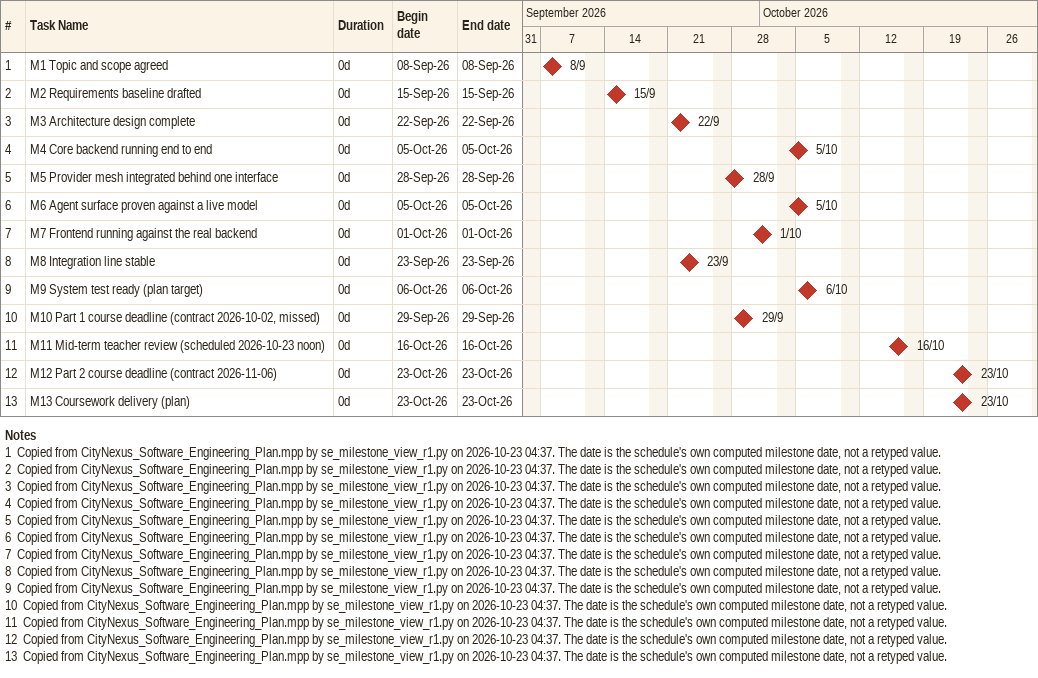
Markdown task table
| ID | Task | Duration | Start | Finish |
|---|---|---|---|---|
| 1 | M1 Topic and scope agreed | 0d | 2026-09-08 | 2026-09-08 |
| 2 | M2 Requirements baseline drafted | 0d | 2026-09-15 | 2026-09-15 |
| 3 | M3 Architecture design complete | 0d | 2026-09-22 | 2026-09-22 |
| 4 | M4 Core backend running end to end | 0d | 2026-10-05 | 2026-10-05 |
| 5 | M5 Provider mesh integrated behind one interface | 0d | 2026-09-28 | 2026-09-28 |
| 6 | M6 Agent surface proven against a live model | 0d | 2026-10-05 | 2026-10-05 |
| 7 | M7 Frontend running against the real backend | 0d | 2026-10-01 | 2026-10-01 |
| 8 | M8 Integration line stable | 0d | 2026-09-23 | 2026-09-23 |
| 9 | M9 System test ready (plan target) | 0d | 2026-10-06 | 2026-10-06 |
| 10 | M10 Part 1 course deadline (contract 2026-10-02, missed) | 0d | 2026-09-29 | 2026-09-29 |
| 11 | M11 Mid-term teacher review (scheduled 2026-10-23 noon) | 0d | 2026-10-16 | 2026-10-16 |
| 12 | M12 Part 2 course deadline (contract 2026-11-06) | 0d | 2026-10-23 | 2026-10-23 |
| 13 | M13 Coursework delivery (plan) | 0d | 2026-10-23 | 2026-10-23 |

Notes
- 1: Copied from CityNexus_Software_Engineering_Plan.mpp by se_milestone_view_r1.py on 2026-10-23 04:37. The date is the schedule's own computed milestone date, not a retyped value.
- 2: Copied from CityNexus_Software_Engineering_Plan.mpp by se_milestone_view_r1.py on 2026-10-23 04:37. The date is the schedule's own computed milestone date, not a retyped value.
- 3: Copied from CityNexus_Software_Engineering_Plan.mpp by se_milestone_view_r1.py on 2026-10-23 04:37. The date is the schedule's own computed milestone date, not a retyped value.
- 4: Copied from CityNexus_Software_Engineering_Plan.mpp by se_milestone_view_r1.py on 2026-10-23 04:37. The date is the schedule's own computed milestone date, not a retyped value.
- 5: Copied from CityNexus_Software_Engineering_Plan.mpp by se_milestone_view_r1.py on 2026-10-23 04:37. The date is the schedule's own computed milestone date, not a retyped value.
- 6: Copied from CityNexus_Software_Engineering_Plan.mpp by se_milestone_view_r1.py on 2026-10-23 04:37. The date is the schedule's own computed milestone date, not a retyped value.
- 7: Copied from CityNexus_Software_Engineering_Plan.mpp by se_milestone_view_r1.py on 2026-10-23 04:37. The date is the schedule's own computed milestone date, not a retyped value.
- 8: Copied from CityNexus_Software_Engineering_Plan.mpp by se_milestone_view_r1.py on 2026-10-23 04:37. The date is the schedule's own computed milestone date, not a retyped value.
- 9: Copied from CityNexus_Software_Engineering_Plan.mpp by se_milestone_view_r1.py on 2026-10-23 04:37. The date is the schedule's own computed milestone date, not a retyped value.
- 10: Copied from CityNexus_Software_Engineering_Plan.mpp by se_milestone_view_r1.py on 2026-10-23 04:37. The date is the schedule's own computed milestone date, not a retyped value.
- 11: Copied from CityNexus_Software_Engineering_Plan.mpp by se_milestone_view_r1.py on 2026-10-23 04:37. The date is the schedule's own computed milestone date, not a retyped value.
- 12: Copied from CityNexus_Software_Engineering_Plan.mpp by se_milestone_view_r1.py on 2026-10-23 04:37. The date is the schedule's own computed milestone date, not a retyped value.
- 13: Copied from CityNexus_Software_Engineering_Plan.mpp by se_milestone_view_r1.py on 2026-10-23 04:37. The date is the schedule's own computed milestone date, not a retyped value.
